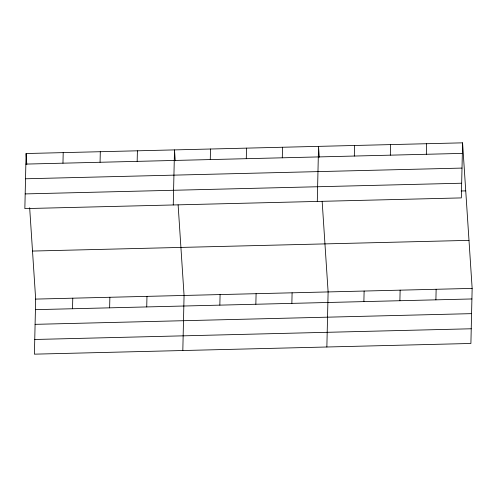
<?xml version="1.0" encoding="UTF-8"?>
<svg xmlns="http://www.w3.org/2000/svg" width="497" height="497" viewBox="0 0 497 497"><rect width="100%" height="100%" fill="white"/><g stroke="black" fill="none" stroke-linecap="round" stroke-linejoin="round"><path stroke-width="0.75" d="M26.099 153.53L24.85 208.603L461.334 197.905L462.583 142.838L26.099 153.53L26.813 164.377M29.665 207.752L35.666 299.095L34.417 354.162L470.901 343.47L472.15 288.397L462.583 142.838M62.964 163.184L63.2 152.622M72.531 308.743L72.767 298.181M100.065 162.277L100.301 151.715M109.632 307.836L109.868 297.274M137.166 161.363L137.402 150.808M146.733 306.929L146.969 296.367M173.254 204.963L174.503 149.895L175.217 160.742M182.821 350.528L184.07 295.454L178.119 204.894M210.274 159.574L210.511 149.013M219.842 305.133L220.084 294.572M246.282 158.692L246.524 148.131M255.849 304.251L256.092 293.69M282.29 157.81L282.532 147.249M291.863 303.369L292.099 292.808M317.291 201.434L318.54 146.367L319.254 157.214M326.864 346.999L328.113 291.925L322.155 201.366M354.311 156.046L354.554 145.484M363.879 301.604L364.121 291.043M390.319 155.163L390.561 144.602M399.892 300.722L400.128 290.161M426.333 154.281L426.569 143.72M435.9 299.84L436.142 289.279M25.863 164.091L462.34 153.399M25.527 178.777L462.005 168.085M25.185 193.911L461.663 183.219M461.141 190.985L465.739 190.873M32.51 251.06L468.994 240.368M35.666 299.095L472.15 288.397M35.43 309.656L471.908 298.958M35.094 324.342L471.578 313.644M34.753 339.476L471.231 328.778"/></g></svg>
